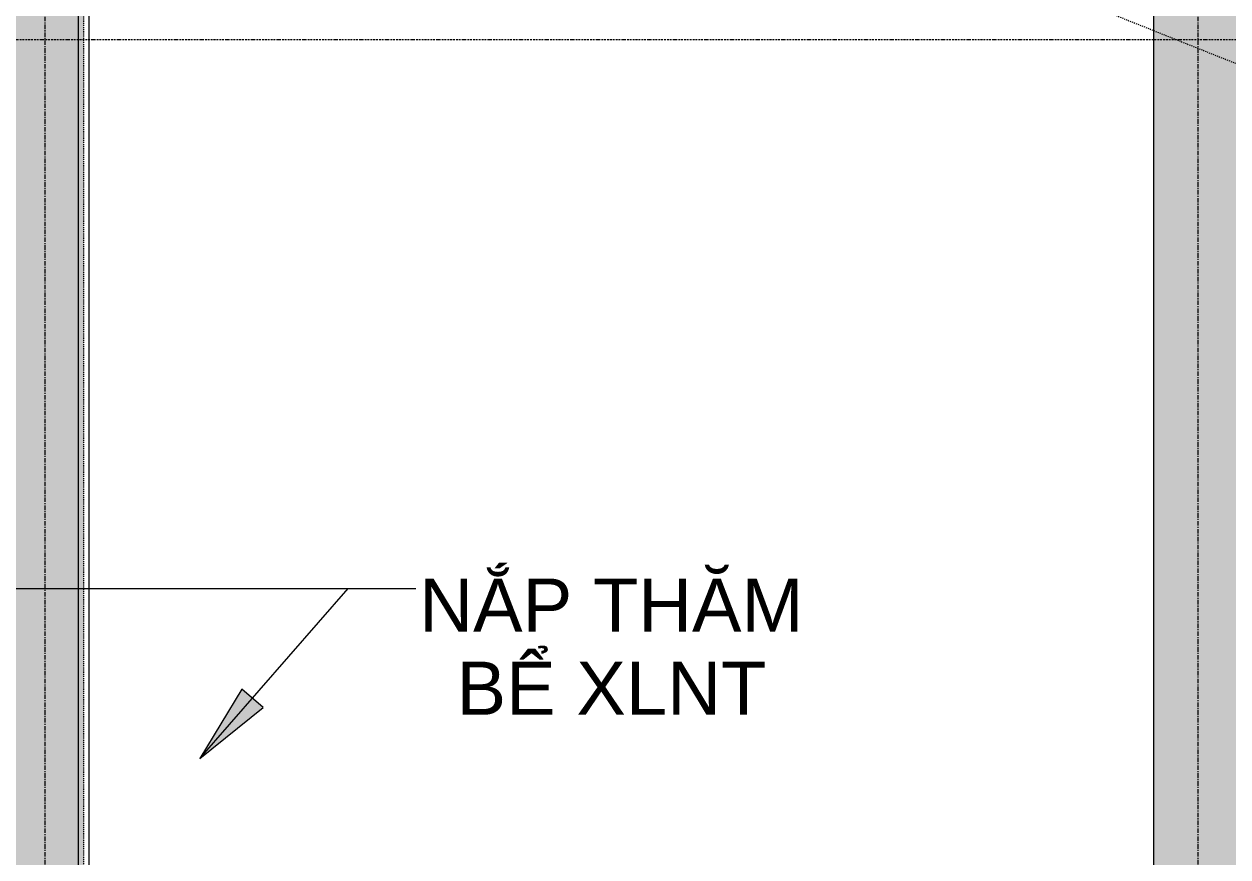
# Model space of a CAD drawing. Header units: millimetres. Extents: x 83532 to 228915, y -7302 to 22802.
# Drawn here: x 119795 to 123189, y 17345 to 19694 of the extents above; entities that cross this region are included whole.
import ezdxf

# ---------------------------------------------------------------- set-up
doc = ezdxf.new("R2010")
doc.units = ezdxf.units.MM
for name, pattern in [('Dash', [6, 3, -3]), ('Dash Dot 3_16_', [7.9375, 4.7625, -1.5875, 0, -1.5875]), ('Grid Line', [22.225, 12.7, -3.175, 3.175, -3.175])]:
    doc.linetypes.add(name, pattern=pattern)
for name, color, linetype, lineweight in [('A-DETL-GENF-4', 7, 'Continuous', 18), ('A-FLOR-OVHD', 1, 'Dash', 18), ('C-PRKG', 70, 'Continuous', 18), ('C-PRKG-HDLN', 70, 'Dash', 18), ('G-ANNO-SYMB-1', 111, 'Dash Dot 3_16_', 18), ('G-ANNO-TEXT-1', 10, 'Continuous', 9), ('G-ANNO-TEXT-2', 7, 'Continuous', 9), ('G-IMPT', 8, 'Continuous', 18), ('M-EQPM', 50, 'Continuous', 18), ('S-GRID-1', 1, 'Grid Line', 9)]:
    doc.layers.add(name, color=color, linetype=linetype, lineweight=lineweight)
doc.styles.add('Arial', font='arial.ttf', dxfattribs={"height": 150})

# ---------------------------------------------------------------- blocks, each defined once
blk = doc.blocks.new('BAI XE PCCC - BAI XE PCCC-1477864-TKCS_BỂ XLNT - MẶT BẰNG NẮP BỂ')
at = {"layer": 'C-PRKG'}
blk.add_line((15000, 0), (15000, -6000), dxfattribs=at)
at = {"layer": 'C-PRKG-HDLN'}
blk.add_line((15000, -6000), (8063.3, -3225.3), dxfattribs=at)
blk = doc.blocks.new('TKTC_NAP THAM BE XLNT_260130 - TKTC_XREF_260130_NAP THAM BE XLNT_dwg-3399784-TKCS_BỂ XLNT - MẶT BẰNG NẮP BỂ')
at = {"layer": 'G-IMPT', "flags": 128}
blk.add_lwpolyline([(92027.7, 19937.9), (95027.4, 19937.9), (95027.4, 14388.2), (92027.7, 14388.2)], close=True, dxfattribs=at)
blk = doc.blocks.new('TKTC_NAP THAM BE XLNT_260130 - NẮP THĂM BỂ XLNT-2335565-TKCS_BỂ XLNT - MẶT BẰNG NẮP BỂ')
blk.add_blockref('TKTC_NAP THAM BE XLNT_260130 - TKTC_XREF_260130_NAP THAM BE XLNT_dwg-3399784-TKCS_BỂ XLNT - MẶT BẰNG NẮP BỂ', (-83427.6, -14087.9))

msp = doc.modelspace()

# ---------------------------------------------------------------- hatches: boundary and pattern name
at = {"layer": 'A-DETL-GENF-4'}
h = msp.add_hatch(color=256, dxfattribs=at)
h.paths.add_polyline_path([(119304.1, 14936.9), (126528.8, 14936.9), (126528.8, 21087.2), (111378.8, 21087.2), (111378.8, 14936.9), (119185.6, 14936.9)])
h.paths.add_polyline_path([(111678.8, 15236.9), (111678.8, 16336.3), (115778.8, 16336.3), (115778.8, 15236.9), (113078.8, 15236.9)])
h.paths.add_polyline_path([(125522.5, 15236.9), (125028.8, 15236.9), (125028.8, 17536.9), (126228.8, 17536.9), (126228.8, 15236.9), (126226, 15236.9)])
h.paths.add_polyline_path([(118128.5, 15236.9), (118028.8, 15236.9), (118028.8, 20787.2), (119713.8, 20787.2), (119713.8, 15236.9), (119063.5, 15236.9)])
h.paths.add_polyline_path([(121166.6, 15236.9), (119963.8, 15236.9), (119963.8, 20787.2), (122978.8, 20787.2), (122978.8, 15236.9)])
h.paths.add_polyline_path([(116078.8, 15236.9), (116078.8, 20787.2), (117778.8, 20787.2), (117778.8, 15236.9)])
h.paths.add_polyline_path([(124778.8, 15236.9), (123228.8, 15236.9), (123228.8, 17536.9), (124778.8, 17536.9), (124778.8, 15286.9)])
h.paths.add_polyline_path([(114348.8, 16636.3), (113328.8, 16636.3), (113328.8, 19036.9), (114428.8, 19036.9), (114428.8, 16636.3)])
h.paths.add_polyline_path([(112091.4, 16636.3), (111678.8, 16636.3), (111678.8, 20786.9), (113078.8, 20786.9), (113078.8, 16636.3)])
h.paths.add_polyline_path([(115778.8, 16636.3), (114678.8, 16636.3), (114678.8, 19036.9), (115778.8, 19036.9), (115778.8, 17081.8)])
h.paths.add_polyline_path([(124321.3, 17786.9), (123228.8, 17786.9), (123228.8, 20787.2), (126228.8, 20787.2), (126228.8, 17786.9), (124778.8, 17786.9)])
h.paths.add_polyline_path([(115778.8, 19286.9), (113328.8, 19286.9), (113328.8, 20786.9), (115778.8, 20786.9)])
at = {"layer": 'G-ANNO-TEXT-1'}
msp.add_hatch(color=256, dxfattribs=at).paths.add_polyline_path([(120291, 17623), (120468.8, 17766.5), (120409, 17818.7)])

# ---------------------------------------------------------------- linework, layer by layer
at = {"layer": 'A-FLOR-OVHD'}
for p, q in [((119963.8, 15236.9), (119963.8, 20787.2)), ((122978.8, 20787.2), (122978.8, 15236.9))]:
    msp.add_line(p, q, dxfattribs=at)
at = {"layer": 'G-ANNO-SYMB-1'}
msp.add_line((109382.5, 19650.7), (128731.1, 19650.7), dxfattribs=at)
at = {"layer": 'G-ANNO-TEXT-1'}
for p, q in [((119392.8, 18102.4), (120899.9, 18102.4)), ((120291, 17623), (120709.2, 18102.4)), ((120709.2, 18102.4), (120899.9, 18102.4)), ((120409, 17818.7), (120291, 17623)), ((120468.8, 17766.5), (120409, 17818.7)), ((120291, 17623), (120468.8, 17766.5))]:
    msp.add_line(p, q, dxfattribs=at)
at = {"layer": 'S-GRID-1'}
for p, q in [((119853.8, 19803.7), (119853.8, 14384.5)), ((123103.8, 19803.7), (123103.8, 14384.5))]:
    msp.add_line(p, q, dxfattribs=at)

# ---------------------------------------------------------------- block references
at = {"layer": 'C-PRKG', "rotation": 180}
msp.add_blockref('BAI XE PCCC - BAI XE PCCC-1477864-TKCS_BỂ XLNT - MẶT BẰNG NẮP BỂ', (134948.8, 14888.2), dxfattribs=at)
at = {"layer": 'M-EQPM'}
msp.add_blockref('TKTC_NAP THAM BE XLNT_260130 - NẮP THĂM BỂ XLNT-2335565-TKCS_BỂ XLNT - MẶT BẰNG NẮP BỂ', (111378.8, 14936.6), dxfattribs=at)

# ---------------------------------------------------------------- texts
at = {"layer": 'G-ANNO-TEXT-2', "insert": (121450.8, 17938.2), "char_height": 150, "width": 1117.312, "attachment_point": 5, "line_spacing_factor": 0.936439, "style": 'Arial'}
msp.add_mtext('\\pt952.5,1905,2857.5,3810,4762.5,5715,6667.5,7620,8572.5,9525,10477.5,11430,12382.5,13335,14287.5,15240,16192.5,17145,18097.5,19050,20002.5,20955,21907.5,22860,23812.5,24765,25717.5,26670,27622.5,28575,29527.5,30480;NẮP THĂM\\PBỂ XLNT', dxfattribs=at)

doc.saveas('drawing.dxf')
